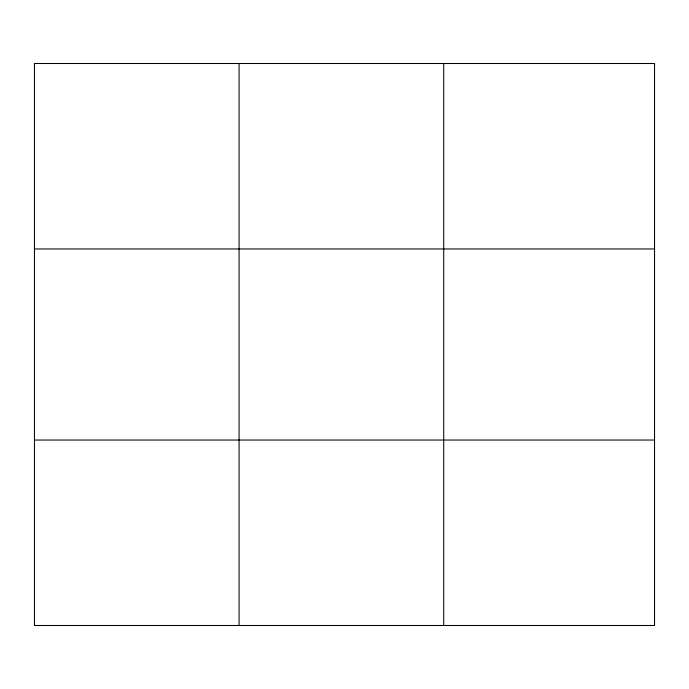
<?xml version="1.0" encoding="UTF-8"?>
<svg xmlns="http://www.w3.org/2000/svg" width="689" height="689" viewBox="0 0 689 689"><rect width="100%" height="100%" fill="white"/><g stroke="black" fill="none" stroke-linecap="round" stroke-linejoin="round"><path stroke-width="1.03" d="M239.083 625.491L239.083 63.509M443.716 625.491L443.716 63.509M34.45 248.962L654.55 248.962M34.45 440.038L654.55 440.038M654.55 604.882L654.55 625.491L34.45 625.491L34.45 63.509L654.55 63.509L654.55 604.882"/></g></svg>
